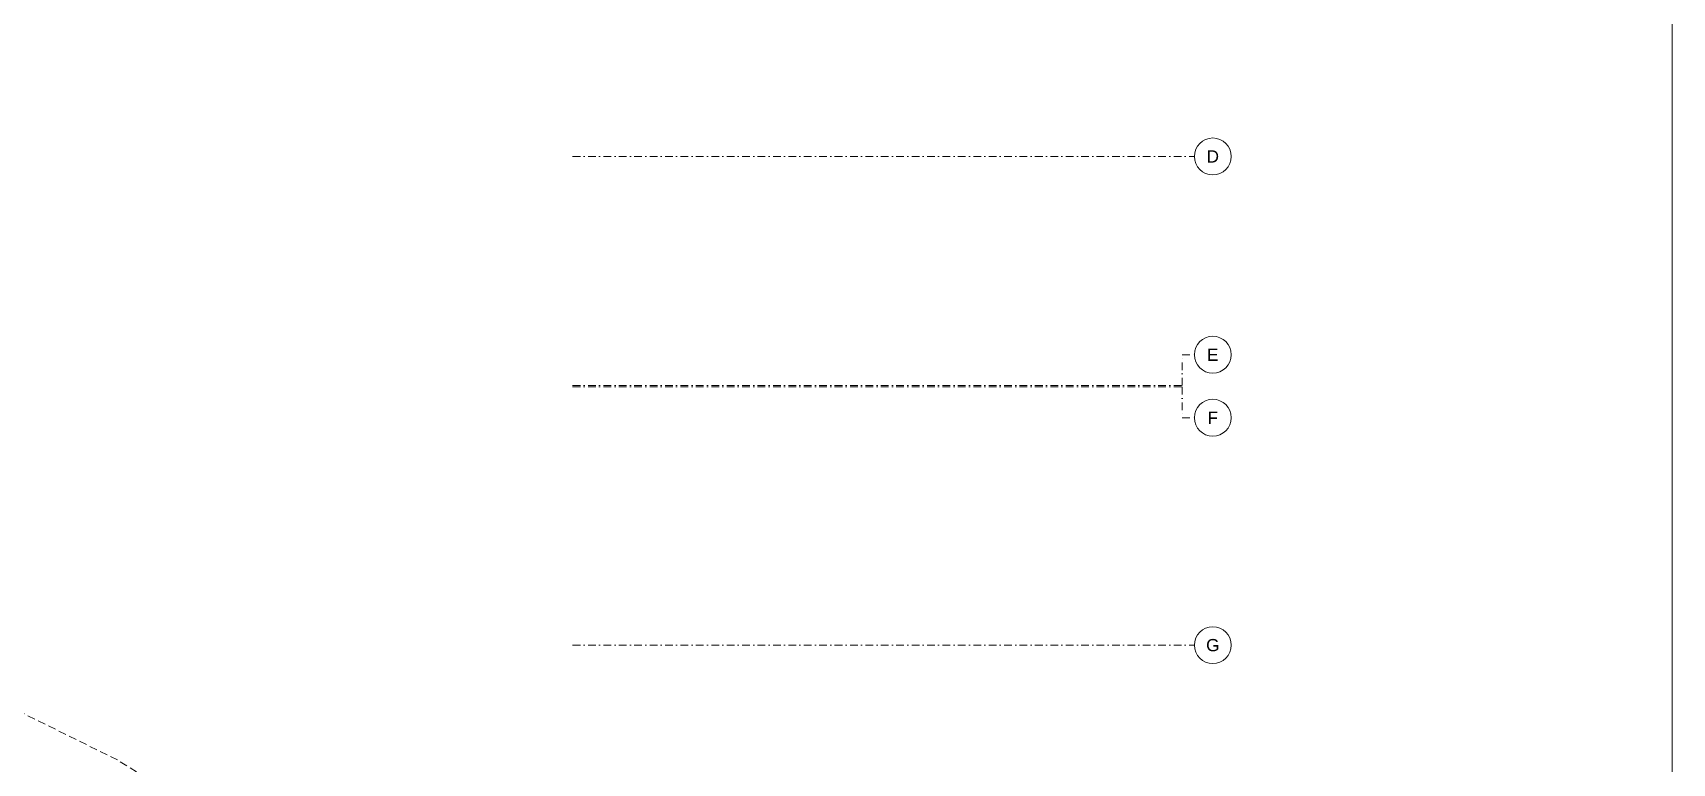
# Model space of a CAD drawing. Header units: metres. Extents: x -13194 to 152406, y -14653 to 29421.
# Drawn here: x 94670 to 100000, y 4456 to 6832 of the extents above; entities that cross this region are included whole.
import ezdxf
from ezdxf.enums import TextEntityAlignment as Align

# ---------------------------------------------------------------- set-up
doc = ezdxf.new("R2010")
doc.units = ezdxf.units.M
doc.header["$LTSCALE"] = 100
doc.header["$MEASUREMENT"] = 0
for name, pattern in [('DASHDOT2', [0.5, 0.25, -0.125, 0, -0.125]), ('DOT2', [0.125, 0, -0.125]), ('HIDDEN', [0.375, 0.25, -0.125])]:
    doc.linetypes.add(name, pattern=pattern)
doc.layers.get('0').update_dxf_attribs({"color": 9, "lineweight": 9})
for name, color, linetype, lineweight in [('20', 9, 'DOT2', 9), ('21', 9, 'Continuous', 9), ('24', 9, 'DASHDOT2', 9), ('40A', 9, 'Continuous', 9)]:
    doc.layers.add(name, color=color, linetype=linetype, lineweight=lineweight)
doc.styles.add('Arial', font='arial.ttf', dxfattribs={"height": 2.5})

# ---------------------------------------------------------------- blocks, each defined once
blk = doc.blocks.new('0_aks')
at = {"linetype": 'Continuous'}
blk.add_circle((0, 0), 3, dxfattribs=at)
at = {"style": 'Arial'}
blk.add_attdef('AKS', text='', height=2, dxfattribs=at).set_placement((0, 0), align=Align.MIDDLE_CENTER)
blk = doc.blocks.new('p-akslar_yeni')
at = {"layer": '24'}
for points in [[(18840, -2145), (20861, -2145)], [(20821, -2890), (20821, -2790), (20861, -2790)], [(18840, -2890), (20821, -2890)], [(18840, -2895), (20821, -2895)], [(20821, -2895), (20821, -2995), (20861, -2995)], [(18840, -3735), (20861, -3735)]]:
    blk.add_lwpolyline(points, dxfattribs=at)
at = {"layer": '21', "xscale": 20, "yscale": 20, "zscale": 20}
for p, values in [((20921, -2145), {'AKS': 'D'}), ((20921, -2790), {'AKS': 'E'}), ((20921, -2995), {'AKS': 'F'}), ((20921, -3735), {'AKS': 'G'})]:
    blk.add_blockref('0_aks', p, dxfattribs=at).add_auto_attribs(values)
blk = doc.blocks.new('1.Bod.Ara.Mimari Elk')
at = {"layer": '20', "linetype": 'HIDDEN'}
blk.add_lwpolyline([(11767.85, -4685.8), (11421.22, -4460.1), (10945.13, -4163.64), (9074.53, -3238.51), (6612.89, -2132.43), (4752.35, -1474.85), (3821.13, -1227.81)], dxfattribs=at)

msp = doc.modelspace()

# ---------------------------------------------------------------- linework, layer by layer
at = {"layer": '40A'}
msp.add_lwpolyline([(74479.3, 12281.4), (99999.5, 12281.4), (99999.5, -3898.6), (74479.3, -3898.6)], close=True, dxfattribs=at)

# ---------------------------------------------------------------- block references
msp.add_blockref('1.Bod.Ara.Mimari Elk', (84000, 8630))
at = {"layer": '24'}
msp.add_blockref('p-akslar_yeni', (77585, 8575), dxfattribs=at)

doc.saveas('drawing.dxf')
